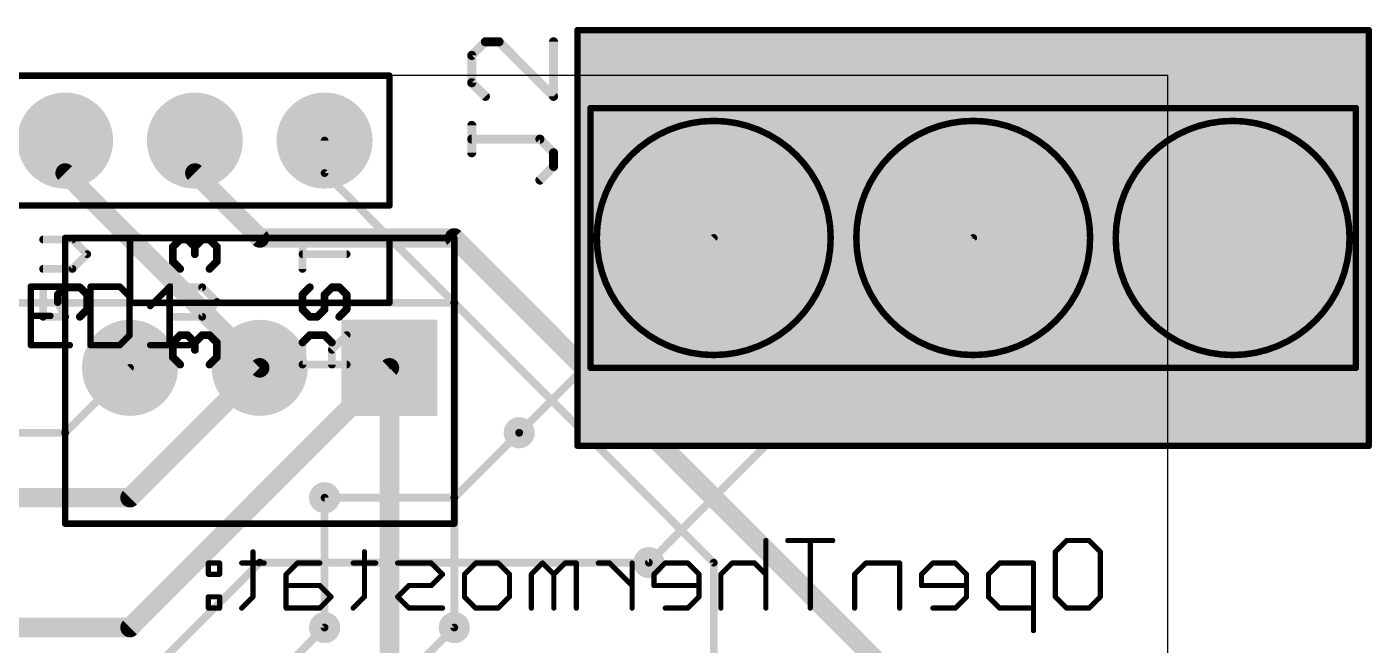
# Model space of a CAD drawing. Extents: x -6 to 117, y 1 to 54.
# Drawn here: x 31 to 57.34, y 41.57 to 53.66 of the extents above; entities that cross this region are included whole.
import ezdxf

# ---------------------------------------------------------------- set-up
doc = ezdxf.new("R2010")
doc.units = 0
for name, color, linetype in [('1', 14, 'CONTINUOUS'), ('16', 174, 'CONTINUOUS'), ('17', 94, 'CONTINUOUS'), ('18', 94, 'CONTINUOUS'), ('20', 178, 'CONTINUOUS'), ('21', 251, 'CONTINUOUS'), ('23', 178, 'CONTINUOUS'), ('25', 251, 'CONTINUOUS'), ('26', 251, 'CONTINUOUS'), ('39', 14, 'CONTINUOUS'), ('51', 251, 'CONTINUOUS')]:
    doc.layers.add(name, color=color, linetype=linetype)

# ---------------------------------------------------------------- blocks, each defined once
blk = doc.blocks.new('RECT')
blk.add_solid([(-0.5, -0.5), (0.5, -0.5), (-0.5, 0.5), (0.5, 0.5)])
blk = doc.blocks.new('SQUAREP')
blk.add_solid([(-0.5, -0.5), (0.5, -0.5), (-0.5, 0.5), (0.5, 0.5)])
blk = doc.blocks.new('ROUNDP')
at = {"const_width": 0.5}
blk.add_lwpolyline([(0, -0.25, 1), (0, 0.25, 1), (0, -0.25)], format="xyb", dxfattribs=at)
blk = doc.blocks.new('ROUNDV')
at = {"const_width": 0.5}
blk.add_lwpolyline([(0, -0.25, 1), (0, 0.25, 1), (0, -0.25)], format="xyb", dxfattribs=at)

msp = doc.modelspace()

# ---------------------------------------------------------------- linework, layer by layer
at = {"layer": '1'}
for points, const_width in [([(31.8453, 51.435, 1), (31.6547, 51.435)], 0.1905), ([(36.8681, 51.435, 1), (36.7919, 51.435)], 0.0762), ([(31.8174, 50.8674, 1), (31.6826, 50.7326)], 0.1905), ([(31.6547, 50.8, 1), (31.8453, 50.8)], 0.1905), ([(36.7919, 50.8, 1), (36.8681, 50.8)], 0.0762), ([(36.8569, 50.8269, 1), (36.8031, 50.7731)], 0.0762), ([(44.4769, 49.5031, 1), (44.4231, 49.5569)], 0.0762), ([(49.5569, 49.5031, 1), (49.5031, 49.5569)], 0.0762), ([(39.4081, 48.26, 1), (39.3319, 48.26)], 0.0762), ([(39.3431, 48.2331, 1), (39.3969, 48.2869)], 0.0762), ([(35.4926, 46.9226, 1), (35.6274, 47.0574)], 0.1905), ([(38.1953, 46.99, 1), (38.0048, 46.99)], 0.1905), ([(40.6131, 45.7469, 1), (40.6669, 45.6931)], 0.0762), ([(36.8681, 44.45, 1), (36.7919, 44.45)], 0.0762), ([(43.1531, 43.2069, 1), (43.2069, 43.1531)], 0.0762), ([(36.7919, 41.91, 1), (36.8681, 41.91)], 0.0762), ([(39.3319, 41.91, 1), (39.4081, 41.91)], 0.0762)]:
    msp.add_lwpolyline(points, format="xyb", dxfattribs=dict(at, const_width=const_width))
for points, const_width in [([(31.75, 50.8), (31.75, 51.435)], 0.381), ([(36.83, 50.8), (36.83, 51.435)], 0.1524), ([(35.56, 46.99), (31.75, 50.8)], 0.381), ([(36.83, 50.8), (39.37, 48.26)], 0.1524), ([(40.64, 45.72), (44.45, 49.53)], 0.1524), ([(43.18, 43.18), (49.53, 49.53)], 0.1524), ([(39.37, 48.26), (39.37, 41.91)], 0.1524), ([(38.1, 46.99), (38.1, 34.29)], 0.381), ([(36.83, 41.91), (36.83, 44.45)], 0.1524)]:
    msp.add_lwpolyline(points, dxfattribs=dict(at, const_width=const_width))
at = {"layer": '16'}
for points, const_width in [([(34.3852, 51.435, 1), (34.1947, 51.435)], 0.1905), ([(34.3574, 50.8674, 1), (34.2226, 50.7326)], 0.1905), ([(34.1947, 50.8, 1), (34.3852, 50.8)], 0.1905), ([(35.56, 49.6253, 1), (35.56, 49.4348)], 0.1905), ([(35.4926, 49.4626, 1), (35.6274, 49.5974)], 0.1905), ([(39.4374, 49.5974, 1), (39.3026, 49.4626)], 0.1905), ([(39.37, 49.4348, 1), (39.37, 49.6253)], 0.1905), ([(39.3969, 48.2869, 1), (39.3431, 48.2331)], 0.0762), ([(39.37, 48.2219, 1), (39.37, 48.2981)], 0.0762), ([(35.6274, 46.9226, 1), (35.4926, 47.0574)], 0.1905), ([(38.1674, 46.9226, 1), (38.0326, 47.0574)], 0.1905), ([(33.0469, 46.9631, 1), (32.9931, 47.0169)], 0.0762), ([(31.7231, 45.7469, 1), (31.7769, 45.6931)], 0.0762), ([(31.75, 45.6819, 1), (31.75, 45.7581)], 0.0762), ([(40.6669, 45.6931, 1), (40.6131, 45.7469)], 0.0762), ([(32.9526, 44.5174, 1), (33.0874, 44.3826)], 0.1905), ([(33.02, 44.3548, 1), (33.02, 44.5453)], 0.1905), ([(36.83, 44.4881, 1), (36.83, 44.4119)], 0.0762), ([(39.3431, 44.4769, 1), (39.3969, 44.4231)], 0.0762), ([(39.37, 44.4119, 1), (39.37, 44.4881)], 0.0762), ([(35.56, 43.2181, 1), (35.56, 43.1419)], 0.0762), ([(35.5869, 43.1531, 1), (35.5331, 43.2069)], 0.0762), ([(43.18, 43.1419, 1), (43.18, 43.2181)], 0.0762), ([(44.4881, 43.18, 1), (44.4119, 43.18)], 0.0762), ([(44.4231, 43.1531, 1), (44.4769, 43.2069)], 0.0762), ([(32.9526, 41.9774, 1), (33.0874, 41.8426)], 0.1905), ([(33.02, 41.8148, 1), (33.02, 42.0053)], 0.1905), ([(36.8569, 41.8831, 1), (36.8031, 41.9369)], 0.0762), ([(39.3969, 41.8831, 1), (39.3431, 41.9369)], 0.0762)]:
    msp.add_lwpolyline(points, format="xyb", dxfattribs=dict(at, const_width=const_width))
for points, const_width in [([(34.29, 50.8), (34.29, 51.435)], 0.381), ([(34.29, 50.8), (35.56, 49.53)], 0.381), ([(35.56, 49.53), (39.37, 49.53)], 0.381), ([(39.37, 49.53), (52.07, 36.83)], 0.381), ([(39.37, 48.26), (30.48, 48.26)], 0.1524), ([(44.45, 43.18), (39.37, 48.26)], 0.1524), ([(33.02, 44.45), (35.56, 46.99)], 0.381), ([(33.02, 41.91), (38.1, 46.99)], 0.381), ([(33.02, 46.99), (31.75, 45.72)], 0.1524), ([(31.75, 45.72), (21.59, 45.72)], 0.1524), ([(39.37, 44.45), (40.64, 45.72)], 0.1524), ([(22.86, 44.45), (33.02, 44.45)], 0.381), ([(36.83, 44.45), (39.37, 44.45)], 0.1524), ([(30.48, 38.1), (35.56, 43.18)], 0.1524), ([(35.56, 43.18), (43.18, 43.18)], 0.1524), ([(44.45, 36.83), (44.45, 43.18)], 0.1524), ([(39.37, 41.91), (26.67, 29.21)], 0.1524), ([(29.21, 41.91), (33.02, 41.91)], 0.381), ([(30.48, 35.56), (36.83, 41.91)], 0.1524)]:
    msp.add_lwpolyline(points, dxfattribs=dict(at, const_width=const_width))
at = {"layer": '20'}
for p, q in [((53.34, 52.705), (3.81, 52.705)), ((53.34, 2.54), (53.34, 52.705))]:
    msp.add_line(p, q, dxfattribs=at)
at = {"layer": '21'}
for points, const_width in [([(41.8148, 53.594, 1), (41.7512, 53.594)], 0.0635), ([(41.783, 53.6258, 1), (41.783, 53.5622)], 0.0635), ([(57.3088, 53.594, 1), (57.2452, 53.594)], 0.0635), ([(57.277, 53.5622, 1), (57.277, 53.6258)], 0.0635), ([(42.0688, 52.07, 1), (42.0052, 52.07)], 0.0635), ([(42.037, 52.1018, 1), (42.037, 52.0382)], 0.0635), ([(57.0548, 52.07, 1), (56.9913, 52.07)], 0.0635), ([(57.023, 52.0382, 1), (57.023, 52.1018)], 0.0635), ([(44.45, 47.2405, 1), (44.45, 51.8195, 1), (44.45, 47.2405)], 0.127), ([(49.53, 47.2405, 1), (49.53, 51.8195, 1), (49.53, 47.2405)], 0.127), ([(54.61, 47.2405, 1), (54.61, 51.8195, 1), (54.61, 47.2405)], 0.127), ([(31.75, 49.5618, 1), (31.75, 49.4982)], 0.0635), ([(31.7817, 49.53, 1), (31.7183, 49.53)], 0.0635), ([(33.02, 49.5618, 1), (33.02, 49.4982)], 0.0635), ([(33.0518, 49.53, 1), (32.9883, 49.53)], 0.0635), ([(33.02, 49.4982, 1), (33.02, 49.5618)], 0.0635), ([(38.1318, 49.53, 1), (38.0682, 49.53)], 0.0635), ([(38.1, 49.5618, 1), (38.1, 49.4982)], 0.0635), ([(38.1, 49.4982, 1), (38.1, 49.5618)], 0.0635), ([(39.4018, 49.53, 1), (39.3383, 49.53)], 0.0635), ([(39.37, 49.4982, 1), (39.37, 49.5618)], 0.0635), ([(33.02, 48.2918, 1), (33.02, 48.2283)], 0.0635), ([(32.9883, 48.26, 1), (33.0518, 48.26)], 0.0635), ([(38.0682, 48.26, 1), (38.1318, 48.26)], 0.0635), ([(38.1, 48.2283, 1), (38.1, 48.2918)], 0.0635), ([(42.037, 47.0218, 1), (42.037, 46.9582)], 0.0635), ([(42.0052, 46.99, 1), (42.0688, 46.99)], 0.0635), ([(56.9913, 46.99, 1), (57.0548, 46.99)], 0.0635), ([(57.023, 46.9582, 1), (57.023, 47.0218)], 0.0635), ([(41.783, 45.4978, 1), (41.783, 45.4342)], 0.0635), ([(41.7512, 45.466, 1), (41.8148, 45.466)], 0.0635), ([(57.2452, 45.466, 1), (57.3088, 45.466)], 0.0635), ([(57.277, 45.4342, 1), (57.277, 45.4978)], 0.0635), ([(31.75, 43.9738, 1), (31.75, 43.9102)], 0.0635), ([(39.37, 43.9102, 1), (39.37, 43.9738)], 0.0635), ([(31.7183, 43.942, 1), (31.7817, 43.942)], 0.0635), ([(39.3383, 43.942, 1), (39.4018, 43.942)], 0.0635)]:
    msp.add_lwpolyline(points, format="xyb", dxfattribs=dict(at, const_width=const_width))
at = {"layer": '21', "const_width": 0.127}
for points in [[(41.783, 45.466), (41.783, 53.594)], [(41.783, 53.594), (57.277, 53.594)], [(57.277, 53.594), (57.277, 45.466)], [(42.037, 46.99), (42.037, 52.07)], [(42.037, 52.07), (57.023, 52.07)], [(57.023, 52.07), (57.023, 46.99)], [(31.75, 43.942), (31.75, 49.53)], [(31.75, 49.53), (33.02, 49.53)], [(33.02, 49.53), (38.1, 49.53)], [(33.02, 48.26), (33.02, 49.53)], [(38.1, 49.53), (39.37, 49.53)], [(38.1, 49.53), (38.1, 48.26)], [(39.37, 43.942), (39.37, 49.53)], [(38.1, 48.26), (33.02, 48.26)], [(57.023, 46.99), (42.037, 46.99)], [(57.277, 45.466), (41.783, 45.466)], [(31.75, 43.942), (39.37, 43.942)]]:
    msp.add_lwpolyline(points, dxfattribs=at)
at = {"layer": '23'}
for p in [(49.53, 49.53), (38.1, 46.99)]:
    msp.add_point(p, dxfattribs=at)
at = {"layer": '25'}
for points, const_width in [([(39.9785, 53.3675), (39.7115, 53.1005)], 0.1778), ([(40.2454, 53.3675), (39.9785, 53.3675)], 0.1778), ([(41.3131, 52.2997), (40.2454, 53.3675)], 0.1778), ([(41.3131, 53.3675), (41.3131, 52.2997)], 0.1778), ([(39.7115, 53.1005), (39.7115, 52.5667)], 0.1778), ([(39.7115, 52.5667), (39.9785, 52.2997)], 0.1778), ([(39.7115, 51.1964), (39.7115, 51.7303)], 0.1778), ([(41.0462, 51.4634), (39.7115, 51.4634)], 0.1778), ([(41.3131, 51.1964), (41.0462, 51.4634)], 0.1778), ([(41.3131, 50.9295), (41.3131, 51.1964)], 0.1778), ([(41.0462, 50.6626), (41.3131, 50.9295)], 0.1778), ([(31.8405, 48.5785), (31.0779, 48.5785)], 0.127), ([(31.0779, 48.5785), (31.0779, 47.4345)], 0.127), ([(32.2473, 48.5785), (32.2473, 47.4345)], 0.127), ([(32.8193, 48.5785), (32.2473, 48.5785)], 0.127), ([(33.0099, 48.3878), (32.8193, 48.5785)], 0.127), ([(33.4167, 48.1972), (33.798, 48.5785)], 0.127), ([(33.798, 48.5785), (33.798, 47.4345)], 0.127), ([(33.0099, 47.6252), (33.0099, 48.3878)], 0.127), ([(31.0779, 48.0065), (31.4592, 48.0065)], 0.127), ([(32.8193, 47.4345), (33.0099, 47.6252)], 0.127), ([(31.0779, 47.4345), (31.8405, 47.4345)], 0.127), ([(32.2473, 47.4345), (32.8193, 47.4345)], 0.127), ([(33.4167, 47.4345), (34.1793, 47.4345)], 0.127)]:
    msp.add_lwpolyline(points, dxfattribs=dict(at, const_width=const_width))
for points, const_width in [([(39.9785, 53.4119, 1), (39.9785, 53.323)], 0.0889), ([(40.0099, 53.336, 1), (39.947, 53.3989)], 0.0889), ([(40.2768, 53.3989, 1), (40.214, 53.336)], 0.0889), ([(40.2454, 53.323, 1), (40.2454, 53.4119)], 0.0889), ([(41.3575, 53.3675, 1), (41.2687, 53.3675)], 0.0889), ([(39.6801, 53.132, 1), (39.743, 53.0691)], 0.0889), ([(39.756, 53.1005, 1), (39.6671, 53.1005)], 0.0889), ([(39.743, 52.5981, 1), (39.6801, 52.5352)], 0.0889), ([(39.6671, 52.5667, 1), (39.756, 52.5667)], 0.0889), ([(39.947, 52.2683, 1), (40.0099, 52.3312)], 0.0889), ([(41.2687, 52.2997, 1), (41.3575, 52.2997)], 0.0889), ([(41.2817, 52.2683, 1), (41.3445, 52.3312)], 0.0889), ([(39.756, 51.7303, 1), (39.6671, 51.7303)], 0.0889), ([(39.7115, 51.5078, 1), (39.7115, 51.4189)], 0.0889), ([(41.0776, 51.4948, 1), (41.0147, 51.4319)], 0.0889), ([(41.0462, 51.4189, 1), (41.0462, 51.5078)], 0.0889), ([(39.6671, 51.1964, 1), (39.756, 51.1964)], 0.0889), ([(41.3575, 51.1964, 1), (41.2687, 51.1964)], 0.0889), ([(41.2817, 51.165, 1), (41.3445, 51.2279)], 0.0889), ([(41.2687, 50.9295, 1), (41.3575, 50.9295)], 0.0889), ([(41.3445, 50.8981, 1), (41.2817, 50.9609)], 0.0889), ([(41.0147, 50.694, 1), (41.0776, 50.6312)], 0.0889), ([(31.1096, 48.5785, 1), (31.0461, 48.5785)], 0.0635), ([(31.0779, 48.6102, 1), (31.0779, 48.5467)], 0.0635), ([(31.8405, 48.5467, 1), (31.8405, 48.6102)], 0.0635), ([(32.279, 48.5785, 1), (32.2155, 48.5785)], 0.0635), ([(32.2473, 48.6102, 1), (32.2473, 48.5467)], 0.0635), ([(32.8417, 48.6009, 1), (32.7968, 48.556)], 0.0635), ([(32.8193, 48.5467, 1), (32.8193, 48.6102)], 0.0635), ([(33.8298, 48.5785, 1), (33.7663, 48.5785)], 0.0635), ([(33.8205, 48.556, 1), (33.7756, 48.6009)], 0.0635), ([(33.0417, 48.3878, 1), (32.9782, 48.3878)], 0.0635), ([(32.9875, 48.3654, 1), (33.0324, 48.4103)], 0.0635), ([(33.3942, 48.2196, 1), (33.4391, 48.1747)], 0.0635), ([(31.0779, 48.0382, 1), (31.0779, 47.9747)], 0.0635), ([(31.4592, 47.9747, 1), (31.4592, 48.0382)], 0.0635), ([(33.0324, 47.6027, 1), (32.9875, 47.6476)], 0.0635), ([(31.0461, 47.4345, 1), (31.1096, 47.4345)], 0.0635), ([(31.0779, 47.4663, 1), (31.0779, 47.4027)], 0.0635), ([(31.8405, 47.4027, 1), (31.8405, 47.4663)], 0.0635), ([(32.2155, 47.4345, 1), (32.279, 47.4345)], 0.0635), ([(32.2473, 47.4663, 1), (32.2473, 47.4027)], 0.0635), ([(32.7968, 47.457, 1), (32.8417, 47.412)], 0.0635), ([(32.8193, 47.4027, 1), (32.8193, 47.4663)], 0.0635), ([(32.9782, 47.6252, 1), (33.0417, 47.6252)], 0.0635), ([(33.4167, 47.4663, 1), (33.4167, 47.4027)], 0.0635), ([(33.7663, 47.4345, 1), (33.8298, 47.4345)], 0.0635), ([(34.1793, 47.4027, 1), (34.1793, 47.4663)], 0.0635)]:
    msp.add_lwpolyline(points, format="xyb", dxfattribs=dict(at, const_width=const_width))
at = {"layer": '26', "const_width": 0.1016}
for points in [[(45.4706, 43.6129), (45.4706, 42.291)], [(46.7803, 43.6129), (45.899, 43.6129)], [(46.3397, 42.291), (46.3397, 43.6129)], [(51.1379, 43.3926), (51.3582, 43.6129)], [(51.3582, 43.6129), (51.7989, 43.6129)], [(51.7989, 43.6129), (52.0192, 43.3926)], [(34.7745, 43.1723), (34.5542, 43.1723)], [(34.5542, 43.1723), (34.5542, 42.952)], [(34.7745, 42.952), (34.7745, 43.1723)], [(35.6476, 43.1723), (35.207, 43.1723)], [(35.4273, 43.3926), (35.4273, 42.5113)], [(36.2964, 43.1723), (36.0761, 42.952)], [(36.737, 43.1723), (36.2964, 43.1723)], [(37.8305, 43.1723), (37.3899, 43.1723)], [(37.6102, 43.3926), (37.6102, 42.5113)], [(38.9199, 43.1723), (38.259, 43.1723)], [(39.1402, 42.952), (38.9199, 43.1723)], [(39.5687, 42.952), (39.789, 43.1723)], [(39.789, 43.1723), (40.2296, 43.1723)], [(40.2296, 43.1723), (40.45, 42.952)], [(41.0987, 43.1723), (40.8784, 42.952)], [(41.319, 42.952), (41.0987, 43.1723)], [(41.5394, 43.1723), (41.319, 42.952)], [(41.7597, 43.1723), (41.5394, 43.1723)], [(41.7597, 42.291), (41.7597, 43.1723)], [(42.4105, 43.1723), (42.1902, 43.1723)], [(42.8511, 42.7316), (42.4105, 43.1723)], [(42.8511, 42.291), (42.8511, 43.1723)], [(43.4999, 43.1723), (43.2796, 42.952)], [(43.9405, 43.1723), (43.4999, 43.1723)], [(44.1609, 42.952), (43.9405, 43.1723)], [(44.8096, 43.1723), (44.5893, 42.952)], [(45.2503, 43.1723), (44.8096, 43.1723)], [(45.4706, 42.952), (45.2503, 43.1723)], [(47.4291, 43.1723), (47.2087, 42.952)], [(48.09, 43.1723), (47.4291, 43.1723)], [(48.09, 42.291), (48.09, 43.1723)], [(48.7388, 43.1723), (48.5185, 42.952)], [(49.1794, 43.1723), (48.7388, 43.1723)], [(49.3998, 42.952), (49.1794, 43.1723)], [(50.0485, 43.1723), (49.8282, 42.952)], [(50.7095, 43.1723), (50.0485, 43.1723)], [(50.7095, 41.8504), (50.7095, 43.1723)], [(51.1379, 42.5113), (51.1379, 43.3926)], [(52.0192, 43.3926), (52.0192, 42.5113)], [(34.5542, 42.952), (34.7745, 42.952)], [(36.0761, 42.952), (36.0761, 42.291)], [(38.9199, 42.7316), (39.1402, 42.952)], [(39.5687, 42.5113), (39.5687, 42.952)], [(40.45, 42.952), (40.45, 42.5113)], [(40.8784, 42.952), (40.8784, 42.291)], [(41.319, 42.952), (41.319, 42.291)], [(43.2796, 42.952), (43.2796, 42.7316)], [(44.1609, 42.5113), (44.1609, 42.952)], [(44.5893, 42.952), (44.5893, 42.291)], [(47.2087, 42.952), (47.2087, 42.291)], [(48.5185, 42.952), (48.5185, 42.7316)], [(49.3998, 42.5113), (49.3998, 42.952)], [(49.8282, 42.952), (49.8282, 42.5113)], [(36.737, 42.7316), (36.0761, 42.7316)], [(36.9574, 42.5113), (36.737, 42.7316)], [(38.259, 42.5113), (38.4793, 42.7316)], [(38.4793, 42.7316), (38.9199, 42.7316)], [(43.2796, 42.7316), (44.1609, 42.7316)], [(48.5185, 42.7316), (49.3998, 42.7316)], [(34.7745, 42.5113), (34.5542, 42.5113)], [(34.5542, 42.5113), (34.5542, 42.291)], [(34.7745, 42.291), (34.7745, 42.5113)], [(35.4273, 42.5113), (35.207, 42.291)], [(36.737, 42.291), (36.9574, 42.5113)], [(37.6102, 42.5113), (37.3899, 42.291)], [(38.4793, 42.291), (38.259, 42.5113)], [(39.789, 42.291), (39.5687, 42.5113)], [(40.45, 42.5113), (40.2296, 42.291)], [(43.9405, 42.291), (44.1609, 42.5113)], [(49.1794, 42.291), (49.3998, 42.5113)], [(49.8282, 42.5113), (50.0485, 42.291)], [(51.3582, 42.291), (51.1379, 42.5113)], [(52.0192, 42.5113), (51.7989, 42.291)], [(34.5542, 42.291), (34.7745, 42.291)], [(36.0761, 42.291), (36.737, 42.291)], [(39.1402, 42.291), (38.4793, 42.291)], [(40.2296, 42.291), (39.789, 42.291)], [(43.4999, 42.291), (43.9405, 42.291)], [(48.7388, 42.291), (49.1794, 42.291)], [(50.0485, 42.291), (50.7095, 42.291)], [(51.7989, 42.291), (51.3582, 42.291)]]:
    msp.add_lwpolyline(points, dxfattribs=at)
at = {"layer": '26', "const_width": 0.0508}
for points in [[(45.496, 43.6129, 1), (45.4452, 43.6129)], [(45.899, 43.6383, 1), (45.899, 43.5875)], [(46.3651, 43.6129, 1), (46.3143, 43.6129)], [(46.7803, 43.5875, 1), (46.7803, 43.6383)], [(51.3582, 43.6383, 1), (51.3582, 43.5875)], [(51.3762, 43.595, 1), (51.3403, 43.6309)], [(51.8168, 43.6309, 1), (51.7809, 43.595)], [(51.7989, 43.5875, 1), (51.7989, 43.6383)], [(34.5542, 43.1977, 1), (34.5542, 43.1469)], [(34.5796, 43.1723, 1), (34.5288, 43.1723)], [(34.7999, 43.1723, 1), (34.7491, 43.1723)], [(34.7745, 43.1469, 1), (34.7745, 43.1977)], [(35.207, 43.1977, 1), (35.207, 43.1469)], [(35.4527, 43.3926, 1), (35.4019, 43.3926)], [(35.6476, 43.1469, 1), (35.6476, 43.1977)], [(36.2964, 43.1977, 1), (36.2964, 43.1469)], [(36.3144, 43.1543, 1), (36.2784, 43.1902)], [(36.737, 43.1469, 1), (36.737, 43.1977)], [(37.3899, 43.1977, 1), (37.3899, 43.1469)], [(37.6356, 43.3926, 1), (37.5848, 43.3926)], [(37.8305, 43.1469, 1), (37.8305, 43.1977)], [(38.259, 43.1977, 1), (38.259, 43.1469)], [(38.9379, 43.1902, 1), (38.902, 43.1543)], [(38.9199, 43.1469, 1), (38.9199, 43.1977)], [(39.789, 43.1977, 1), (39.789, 43.1469)], [(39.807, 43.1543, 1), (39.771, 43.1902)], [(40.2476, 43.1902, 1), (40.2117, 43.1543)], [(40.2296, 43.1469, 1), (40.2296, 43.1977)], [(41.1167, 43.1902, 1), (41.0808, 43.1543)], [(41.1167, 43.1543, 1), (41.0808, 43.1902)], [(41.5394, 43.1977, 1), (41.5394, 43.1469)], [(41.5573, 43.1543, 1), (41.5214, 43.1902)], [(41.7851, 43.1723, 1), (41.7343, 43.1723)], [(41.7597, 43.1469, 1), (41.7597, 43.1977)], [(42.1902, 43.1977, 1), (42.1902, 43.1469)], [(42.4284, 43.1902, 1), (42.3925, 43.1543)], [(42.4105, 43.1469, 1), (42.4105, 43.1977)], [(42.8765, 43.1723, 1), (42.8257, 43.1723)], [(43.4999, 43.1977, 1), (43.4999, 43.1469)], [(43.5178, 43.1543, 1), (43.4819, 43.1902)], [(43.9585, 43.1902, 1), (43.9226, 43.1543)], [(43.9405, 43.1469, 1), (43.9405, 43.1977)], [(44.8096, 43.1977, 1), (44.8096, 43.1469)], [(44.8276, 43.1543, 1), (44.7917, 43.1902)], [(45.2682, 43.1902, 1), (45.2323, 43.1543)], [(45.2503, 43.1469, 1), (45.2503, 43.1977)], [(47.4291, 43.1977, 1), (47.4291, 43.1469)], [(47.447, 43.1543, 1), (47.4111, 43.1902)], [(48.1154, 43.1723, 1), (48.0646, 43.1723)], [(48.09, 43.1469, 1), (48.09, 43.1977)], [(48.7388, 43.1977, 1), (48.7388, 43.1469)], [(48.7567, 43.1543, 1), (48.7208, 43.1902)], [(49.1974, 43.1902, 1), (49.1615, 43.1543)], [(49.1794, 43.1469, 1), (49.1794, 43.1977)], [(50.0485, 43.1977, 1), (50.0485, 43.1469)], [(50.0665, 43.1543, 1), (50.0306, 43.1902)], [(50.7349, 43.1723, 1), (50.6841, 43.1723)], [(50.7095, 43.1469, 1), (50.7095, 43.1977)], [(51.1633, 43.3926, 1), (51.1125, 43.3926)], [(51.12, 43.4106, 1), (51.1559, 43.3746)], [(52.0446, 43.3926, 1), (51.9938, 43.3926)], [(52.0012, 43.3746, 1), (52.0372, 43.4106)], [(34.5542, 42.9774, 1), (34.5542, 42.9266)], [(34.5288, 42.952, 1), (34.5796, 42.952)], [(34.7491, 42.952, 1), (34.7999, 42.952)], [(34.7745, 42.9266, 1), (34.7745, 42.9774)], [(36.1015, 42.952, 1), (36.0507, 42.952)], [(36.0581, 42.9699, 1), (36.094, 42.934)], [(39.1582, 42.934, 1), (39.1223, 42.9699)], [(39.1223, 42.934, 1), (39.1582, 42.9699)], [(39.5941, 42.952, 1), (39.5433, 42.952)], [(39.5507, 42.9699, 1), (39.5866, 42.934)], [(40.4754, 42.952, 1), (40.4246, 42.952)], [(40.432, 42.934, 1), (40.4679, 42.9699)], [(40.9038, 42.952, 1), (40.853, 42.952)], [(40.8604, 42.9699, 1), (40.8964, 42.934)], [(41.3444, 42.952, 1), (41.2936, 42.952)], [(41.3011, 42.9699, 1), (41.337, 42.934)], [(41.3011, 42.934, 1), (41.337, 42.9699)], [(43.305, 42.952, 1), (43.2542, 42.952)], [(43.2616, 42.9699, 1), (43.2975, 42.934)], [(44.1863, 42.952, 1), (44.1355, 42.952)], [(44.1429, 42.934, 1), (44.1788, 42.9699)], [(44.6147, 42.952, 1), (44.5639, 42.952)], [(44.5713, 42.9699, 1), (44.6073, 42.934)], [(45.4526, 42.934, 1), (45.4885, 42.9699)], [(47.2341, 42.952, 1), (47.1833, 42.952)], [(47.1908, 42.9699, 1), (47.2267, 42.934)], [(48.5439, 42.952, 1), (48.4931, 42.952)], [(48.5005, 42.9699, 1), (48.5364, 42.934)], [(49.4252, 42.952, 1), (49.3744, 42.952)], [(49.3818, 42.934, 1), (49.4177, 42.9699)], [(49.8536, 42.952, 1), (49.8028, 42.952)], [(49.8102, 42.9699, 1), (49.8462, 42.934)], [(36.0761, 42.757, 1), (36.0761, 42.7062)], [(36.755, 42.7496, 1), (36.7191, 42.7137)], [(36.737, 42.7062, 1), (36.737, 42.757)], [(38.4793, 42.757, 1), (38.4793, 42.7062)], [(38.4972, 42.7137, 1), (38.4613, 42.7496)], [(38.902, 42.7496, 1), (38.9379, 42.7137)], [(38.9199, 42.7062, 1), (38.9199, 42.757)], [(42.8332, 42.7137, 1), (42.8691, 42.7496)], [(43.2796, 42.757, 1), (43.2796, 42.7062)], [(43.2542, 42.7316, 1), (43.305, 42.7316)], [(44.1609, 42.7062, 1), (44.1609, 42.757)], [(48.5185, 42.757, 1), (48.5185, 42.7062)], [(48.4931, 42.7316, 1), (48.5439, 42.7316)], [(49.3998, 42.7062, 1), (49.3998, 42.757)], [(34.5542, 42.5367, 1), (34.5542, 42.4859)], [(34.5796, 42.5113, 1), (34.5288, 42.5113)], [(34.7999, 42.5113, 1), (34.7491, 42.5113)], [(34.7745, 42.4859, 1), (34.7745, 42.5367)], [(35.4019, 42.5113, 1), (35.4527, 42.5113)], [(35.4453, 42.4934, 1), (35.4094, 42.5293)], [(36.9753, 42.4934, 1), (36.9394, 42.5293)], [(36.9394, 42.4934, 1), (36.9753, 42.5293)], [(37.5848, 42.5113, 1), (37.6356, 42.5113)], [(37.6282, 42.4934, 1), (37.5922, 42.5293)], [(38.2769, 42.5293, 1), (38.241, 42.4934)], [(38.241, 42.5293, 1), (38.2769, 42.4934)], [(39.5866, 42.5293, 1), (39.5507, 42.4934)], [(39.5433, 42.5113, 1), (39.5941, 42.5113)], [(40.4246, 42.5113, 1), (40.4754, 42.5113)], [(40.4679, 42.4934, 1), (40.432, 42.5293)], [(44.1355, 42.5113, 1), (44.1863, 42.5113)], [(44.1788, 42.4934, 1), (44.1429, 42.5293)], [(49.3744, 42.5113, 1), (49.4252, 42.5113)], [(49.4177, 42.4934, 1), (49.3818, 42.5293)], [(49.8462, 42.5293, 1), (49.8102, 42.4934)], [(49.8028, 42.5113, 1), (49.8536, 42.5113)], [(51.1125, 42.5113, 1), (51.1633, 42.5113)], [(51.1559, 42.5293, 1), (51.12, 42.4934)], [(51.9938, 42.5113, 1), (52.0446, 42.5113)], [(52.0372, 42.4934, 1), (52.0012, 42.5293)], [(34.5542, 42.3164, 1), (34.5542, 42.2656)], [(34.5288, 42.291, 1), (34.5796, 42.291)], [(34.7491, 42.291, 1), (34.7999, 42.291)], [(34.7745, 42.2656, 1), (34.7745, 42.3164)], [(35.189, 42.309, 1), (35.225, 42.273)], [(36.0761, 42.3164, 1), (36.0761, 42.2656)], [(36.0507, 42.291, 1), (36.1015, 42.291)], [(36.7191, 42.309, 1), (36.755, 42.273)], [(36.737, 42.2656, 1), (36.737, 42.3164)], [(37.3719, 42.309, 1), (37.4078, 42.273)], [(38.4793, 42.3164, 1), (38.4793, 42.2656)], [(38.4613, 42.273, 1), (38.4972, 42.309)], [(39.1402, 42.2656, 1), (39.1402, 42.3164)], [(39.789, 42.3164, 1), (39.789, 42.2656)], [(39.771, 42.273, 1), (39.807, 42.309)], [(40.2117, 42.309, 1), (40.2476, 42.273)], [(40.2296, 42.2656, 1), (40.2296, 42.3164)], [(40.853, 42.291, 1), (40.9038, 42.291)], [(41.2936, 42.291, 1), (41.3444, 42.291)], [(41.7343, 42.291, 1), (41.7851, 42.291)], [(42.8257, 42.291, 1), (42.8765, 42.291)], [(43.4999, 42.3164, 1), (43.4999, 42.2656)], [(43.9226, 42.309, 1), (43.9585, 42.273)], [(43.9405, 42.2656, 1), (43.9405, 42.3164)], [(44.5639, 42.291, 1), (44.6147, 42.291)], [(45.4452, 42.291, 1), (45.496, 42.291)], [(46.3143, 42.291, 1), (46.3651, 42.291)], [(47.1833, 42.291, 1), (47.2341, 42.291)], [(48.0646, 42.291, 1), (48.1154, 42.291)], [(48.7388, 42.3164, 1), (48.7388, 42.2656)], [(49.1615, 42.309, 1), (49.1974, 42.273)], [(49.1794, 42.2656, 1), (49.1794, 42.3164)], [(50.0485, 42.3164, 1), (50.0485, 42.2656)], [(50.0306, 42.273, 1), (50.0665, 42.309)], [(50.7095, 42.2656, 1), (50.7095, 42.3164)], [(51.3582, 42.3164, 1), (51.3582, 42.2656)], [(51.3403, 42.273, 1), (51.3762, 42.309)], [(51.7809, 42.309, 1), (51.8168, 42.273)], [(51.7989, 42.2656, 1), (51.7989, 42.3164)], [(50.6841, 41.8504, 1), (50.7349, 41.8504)]]:
    msp.add_lwpolyline(points, format="xyb", dxfattribs=at)
at = {"layer": '51'}
for points, const_width in [([(22.86, 52.705), (38.1, 52.705)], 0.127), ([(38.1, 52.705), (38.1, 50.165)], 0.127), ([(38.1, 50.165), (22.86, 50.165)], 0.127), ([(31.8937, 49.5009), (31.3175, 49.5009)], 0.1524), ([(32.1818, 49.2128), (31.8937, 49.5009)], 0.1524), ([(33.8575, 49.3569), (34.0015, 49.5009)], 0.1524), ([(34.0015, 49.5009), (34.1456, 49.5009)], 0.1524), ([(34.1456, 49.5009), (34.2896, 49.3569)], 0.1524), ([(34.2896, 49.3569), (34.4337, 49.5009)], 0.1524), ([(34.4337, 49.5009), (34.5777, 49.5009)], 0.1524), ([(34.5777, 49.5009), (34.7218, 49.3569)], 0.1524), ([(36.3975, 48.9247), (36.3975, 49.5009)], 0.1524), ([(31.8937, 48.9247), (32.1818, 49.2128)], 0.1524), ([(33.8575, 49.0687), (33.8575, 49.3569)], 0.1524), ([(34.2896, 49.3569), (34.2896, 49.2128)], 0.1524), ([(34.7218, 49.3569), (34.7218, 49.0687)], 0.1524), ([(37.2618, 49.2128), (36.3975, 49.2128)], 0.1524), ([(31.3175, 48.9247), (31.8937, 48.9247)], 0.1524), ([(34.0015, 48.9247), (33.8575, 49.0687)], 0.1524), ([(34.7218, 49.0687), (34.5777, 48.9247)], 0.1524), ([(31.3175, 48.5654), (31.3175, 47.9892)], 0.1524), ([(31.6056, 48.4213), (31.7496, 48.5654)], 0.1524), ([(31.6056, 48.2773), (31.6056, 48.4213)], 0.1524), ([(31.7496, 48.5654), (32.0377, 48.5654)], 0.1524), ([(32.0377, 48.5654), (32.1818, 48.4213)], 0.1524), ([(32.1818, 48.4213), (32.1818, 48.1332)], 0.1524), ([(34.4337, 48.5654), (33.8575, 48.5654)], 0.1524), ([(34.7218, 48.2773), (34.4337, 48.5654)], 0.1524), ([(36.5415, 48.5654), (36.3975, 48.4213)], 0.1524), ([(36.3975, 48.4213), (36.3975, 48.1332)], 0.1524), ([(36.8296, 48.4213), (36.9737, 48.5654)], 0.1524), ([(36.8296, 48.1332), (36.8296, 48.4213)], 0.1524), ([(36.9737, 48.5654), (37.1177, 48.5654)], 0.1524), ([(37.1177, 48.5654), (37.2618, 48.4213)], 0.1524), ([(37.2618, 48.4213), (37.2618, 48.1332)], 0.1524), ([(31.7496, 47.9892), (31.6056, 48.2773)], 0.1524), ([(32.1818, 48.1332), (32.0377, 47.9892)], 0.1524), ([(34.4337, 47.9892), (34.7218, 48.2773)], 0.1524), ([(36.3975, 48.1332), (36.5415, 47.9892)], 0.1524), ([(36.6856, 47.9892), (36.8296, 48.1332)], 0.1524), ([(37.2618, 48.1332), (37.1177, 47.9892)], 0.1524), ([(31.3175, 47.9892), (31.7496, 47.9892)], 0.1524), ([(33.8575, 47.9892), (34.4337, 47.9892)], 0.1524), ([(36.5415, 47.9892), (36.6856, 47.9892)], 0.1524), ([(33.8575, 47.4858), (34.0015, 47.6299)], 0.1524), ([(34.0015, 47.6299), (34.1456, 47.6299)], 0.1524), ([(34.1456, 47.6299), (34.2896, 47.4858)], 0.1524), ([(34.2896, 47.4858), (34.4337, 47.6299)], 0.1524), ([(34.4337, 47.6299), (34.5777, 47.6299)], 0.1524), ([(34.5777, 47.6299), (34.7218, 47.4858)], 0.1524), ([(36.3975, 47.4858), (36.5415, 47.6299)], 0.1524), ([(36.5415, 47.6299), (36.8296, 47.6299)], 0.1524), ([(36.8296, 47.6299), (36.9737, 47.4858)], 0.1524), ([(36.9737, 47.3418), (37.2618, 47.6299)], 0.1524), ([(33.8575, 47.1977), (33.8575, 47.4858)], 0.1524), ([(34.2896, 47.4858), (34.2896, 47.3418)], 0.1524), ([(34.7218, 47.4858), (34.7218, 47.1977)], 0.1524), ([(36.3975, 47.0536), (36.3975, 47.4858)], 0.1524), ([(36.9737, 47.4858), (36.9737, 47.0536)], 0.1524), ([(34.0015, 47.0536), (33.8575, 47.1977)], 0.1524), ([(34.7218, 47.1977), (34.5777, 47.0536)], 0.1524), ([(37.2618, 47.0536), (36.3975, 47.0536)], 0.1524)]:
    msp.add_lwpolyline(points, dxfattribs=dict(at, const_width=const_width))
for points, const_width in [([(38.1318, 52.705, 1), (38.0682, 52.705)], 0.0635), ([(38.1, 52.6733, 1), (38.1, 52.7368)], 0.0635), ([(38.0682, 50.165, 1), (38.1318, 50.165)], 0.0635), ([(38.1, 50.1332, 1), (38.1, 50.1968)], 0.0635), ([(31.3175, 49.539, 1), (31.3175, 49.4628)], 0.0762), ([(31.9206, 49.5278, 1), (31.8667, 49.474)], 0.0762), ([(31.8937, 49.4628, 1), (31.8937, 49.539)], 0.0762), ([(34.0015, 49.539, 1), (34.0015, 49.4628)], 0.0762), ([(34.0285, 49.474, 1), (33.9746, 49.5278)], 0.0762), ([(34.1725, 49.5278, 1), (34.1186, 49.474)], 0.0762), ([(34.1456, 49.4628, 1), (34.1456, 49.539)], 0.0762), ([(34.4337, 49.539, 1), (34.4337, 49.4628)], 0.0762), ([(34.4606, 49.474, 1), (34.4067, 49.5278)], 0.0762), ([(34.6047, 49.5278, 1), (34.5508, 49.474)], 0.0762), ([(34.5777, 49.4628, 1), (34.5777, 49.539)], 0.0762), ([(36.4356, 49.5009, 1), (36.3594, 49.5009)], 0.0762), ([(32.2087, 49.1859, 1), (32.1549, 49.2397)], 0.0762), ([(32.1549, 49.1859, 1), (32.2087, 49.2397)], 0.0762), ([(33.8305, 49.3838, 1), (33.8844, 49.3299)], 0.0762), ([(33.8956, 49.3569, 1), (33.8194, 49.3569)], 0.0762), ([(34.3277, 49.3569, 1), (34.2515, 49.3569)], 0.0762), ([(34.2627, 49.3838, 1), (34.3166, 49.3299)], 0.0762), ([(34.2627, 49.3299, 1), (34.3166, 49.3838)], 0.0762), ([(34.7599, 49.3569, 1), (34.6837, 49.3569)], 0.0762), ([(34.6949, 49.3299, 1), (34.7487, 49.3838)], 0.0762), ([(36.3975, 49.2509, 1), (36.3975, 49.1747)], 0.0762), ([(37.2618, 49.1747, 1), (37.2618, 49.2509)], 0.0762), ([(31.3175, 48.9628, 1), (31.3175, 48.8866)], 0.0762), ([(31.8937, 48.8866, 1), (31.8937, 48.9628)], 0.0762), ([(33.8844, 49.0957, 1), (33.8305, 49.0418)], 0.0762), ([(33.8194, 49.0687, 1), (33.8956, 49.0687)], 0.0762), ([(34.2515, 49.2128, 1), (34.3277, 49.2128)], 0.0762), ([(34.6837, 49.0687, 1), (34.7599, 49.0687)], 0.0762), ([(34.7487, 49.0418, 1), (34.6949, 49.0957)], 0.0762), ([(31.8667, 48.9516, 1), (31.9206, 48.8977)], 0.0762), ([(33.9746, 48.8977, 1), (34.0285, 48.9516)], 0.0762), ([(34.5508, 48.9516, 1), (34.6047, 48.8977)], 0.0762), ([(36.3594, 48.9247, 1), (36.4356, 48.9247)], 0.0762), ([(31.3556, 48.5654, 1), (31.2794, 48.5654)], 0.0762), ([(31.5786, 48.4483, 1), (31.6325, 48.3944)], 0.0762), ([(31.6437, 48.4213, 1), (31.5675, 48.4213)], 0.0762), ([(31.7496, 48.6035, 1), (31.7496, 48.5273)], 0.0762), ([(31.7766, 48.5384, 1), (31.7227, 48.5923)], 0.0762), ([(32.0647, 48.5923, 1), (32.0108, 48.5384)], 0.0762), ([(32.0377, 48.5273, 1), (32.0377, 48.6035)], 0.0762), ([(32.2199, 48.4213, 1), (32.1437, 48.4213)], 0.0762), ([(32.1549, 48.3944, 1), (32.2087, 48.4483)], 0.0762), ([(33.8575, 48.6035, 1), (33.8575, 48.5273)], 0.0762), ([(34.4606, 48.5923, 1), (34.4067, 48.5384)], 0.0762), ([(34.4337, 48.5273, 1), (34.4337, 48.6035)], 0.0762), ([(36.3705, 48.4483, 1), (36.4244, 48.3944)], 0.0762), ([(36.4356, 48.4213, 1), (36.3594, 48.4213)], 0.0762), ([(36.5685, 48.5384, 1), (36.5146, 48.5923)], 0.0762), ([(36.8677, 48.4213, 1), (36.7915, 48.4213)], 0.0762), ([(36.8027, 48.4483, 1), (36.8566, 48.3944)], 0.0762), ([(36.9737, 48.6035, 1), (36.9737, 48.5273)], 0.0762), ([(37.0006, 48.5384, 1), (36.9467, 48.5923)], 0.0762), ([(37.1447, 48.5923, 1), (37.0908, 48.5384)], 0.0762), ([(37.1177, 48.5273, 1), (37.1177, 48.6035)], 0.0762), ([(37.2999, 48.4213, 1), (37.2237, 48.4213)], 0.0762), ([(37.2349, 48.3944, 1), (37.2887, 48.4483)], 0.0762), ([(31.6397, 48.2943, 1), (31.5715, 48.2602)], 0.0762), ([(31.5675, 48.2773, 1), (31.6437, 48.2773)], 0.0762), ([(32.2087, 48.1063, 1), (32.1549, 48.1602)], 0.0762), ([(34.7487, 48.2503, 1), (34.6949, 48.3042)], 0.0762), ([(34.6949, 48.2503, 1), (34.7487, 48.3042)], 0.0762), ([(36.4244, 48.1602, 1), (36.3705, 48.1063)], 0.0762), ([(36.8566, 48.1063, 1), (36.8027, 48.1602)], 0.0762), ([(37.2887, 48.1063, 1), (37.2349, 48.1602)], 0.0762), ([(31.3175, 48.0273, 1), (31.3175, 47.9511)], 0.0762), ([(31.2794, 47.9892, 1), (31.3556, 47.9892)], 0.0762), ([(31.7156, 47.9721, 1), (31.7837, 48.0062)], 0.0762), ([(31.7496, 47.9511, 1), (31.7496, 48.0273)], 0.0762), ([(32.0108, 48.0161, 1), (32.0647, 47.9622)], 0.0762), ([(32.1437, 48.1332, 1), (32.2199, 48.1332)], 0.0762), ([(33.8575, 48.0273, 1), (33.8575, 47.9511)], 0.0762), ([(34.4067, 48.0161, 1), (34.4606, 47.9622)], 0.0762), ([(34.4337, 47.9511, 1), (34.4337, 48.0273)], 0.0762), ([(36.3594, 48.1332, 1), (36.4356, 48.1332)], 0.0762), ([(36.5415, 48.0273, 1), (36.5415, 47.9511)], 0.0762), ([(36.5146, 47.9622, 1), (36.5685, 48.0161)], 0.0762), ([(36.6586, 48.0161, 1), (36.7125, 47.9622)], 0.0762), ([(36.6856, 47.9511, 1), (36.6856, 48.0273)], 0.0762), ([(36.7915, 48.1332, 1), (36.8677, 48.1332)], 0.0762), ([(37.0908, 48.0161, 1), (37.1447, 47.9622)], 0.0762), ([(37.2237, 48.1332, 1), (37.2999, 48.1332)], 0.0762), ([(34.0015, 47.668, 1), (34.0015, 47.5918)], 0.0762), ([(34.0285, 47.6029, 1), (33.9746, 47.6568)], 0.0762), ([(34.1725, 47.6568, 1), (34.1186, 47.6029)], 0.0762), ([(34.1456, 47.5918, 1), (34.1456, 47.668)], 0.0762), ([(34.4337, 47.668, 1), (34.4337, 47.5918)], 0.0762), ([(34.4606, 47.6029, 1), (34.4067, 47.6568)], 0.0762), ([(34.6047, 47.6568, 1), (34.5508, 47.6029)], 0.0762), ([(34.5777, 47.5918, 1), (34.5777, 47.668)], 0.0762), ([(36.5415, 47.668, 1), (36.5415, 47.5918)], 0.0762), ([(36.5685, 47.6029, 1), (36.5146, 47.6568)], 0.0762), ([(36.8566, 47.6568, 1), (36.8027, 47.6029)], 0.0762), ([(36.8296, 47.5918, 1), (36.8296, 47.668)], 0.0762), ([(37.2887, 47.6029, 1), (37.2349, 47.6568)], 0.0762), ([(33.8305, 47.5128, 1), (33.8844, 47.4589)], 0.0762), ([(33.8956, 47.4858, 1), (33.8194, 47.4858)], 0.0762), ([(34.3277, 47.4858, 1), (34.2515, 47.4858)], 0.0762), ([(34.2627, 47.5128, 1), (34.3166, 47.4589)], 0.0762), ([(34.2627, 47.4589, 1), (34.3166, 47.5128)], 0.0762), ([(34.7599, 47.4858, 1), (34.6837, 47.4858)], 0.0762), ([(34.6949, 47.4589, 1), (34.7487, 47.5128)], 0.0762), ([(36.3705, 47.5128, 1), (36.4244, 47.4589)], 0.0762), ([(36.4356, 47.4858, 1), (36.3594, 47.4858)], 0.0762), ([(37.0118, 47.4858, 1), (36.9356, 47.4858)], 0.0762), ([(36.9467, 47.4589, 1), (37.0006, 47.5128)], 0.0762), ([(33.8844, 47.2246, 1), (33.8305, 47.1708)], 0.0762), ([(33.8194, 47.1977, 1), (33.8956, 47.1977)], 0.0762), ([(34.2515, 47.3418, 1), (34.3277, 47.3418)], 0.0762), ([(34.6837, 47.1977, 1), (34.7599, 47.1977)], 0.0762), ([(34.7487, 47.1708, 1), (34.6949, 47.2246)], 0.0762), ([(36.9467, 47.3687, 1), (37.0006, 47.3148)], 0.0762), ([(33.9746, 47.0267, 1), (34.0285, 47.0806)], 0.0762), ([(34.5508, 47.0806, 1), (34.6047, 47.0267)], 0.0762), ([(36.3975, 47.0917, 1), (36.3975, 47.0155)], 0.0762), ([(36.3594, 47.0536, 1), (36.4356, 47.0536)], 0.0762), ([(36.9356, 47.0536, 1), (37.0118, 47.0536)], 0.0762), ([(37.2618, 47.0155, 1), (37.2618, 47.0917)], 0.0762)]:
    msp.add_lwpolyline(points, format="xyb", dxfattribs=dict(at, const_width=const_width))

# ---------------------------------------------------------------- block references
at = {"layer": '17'}
for name, p, xscale, yscale, rotation in [('ROUNDP', (31.75, 51.435), 1.8796, 1.8796, 180), ('ROUNDP', (31.75, 51.435), 1.8796, 1.8796, 180), ('ROUNDP', (34.29, 51.435), 1.8796, 1.8796, 180), ('ROUNDP', (34.29, 51.435), 1.8796, 1.8796, 180), ('ROUNDP', (36.83, 51.435), 1.8796, 1.8796, 180), ('ROUNDP', (36.83, 51.435), 1.8796, 1.8796, 180), ('SQUAREP', (44.45, 49.53), 2.032, 2.032, 90), ('SQUAREP', (44.45, 49.53), 2.032, 2.032, 90), ('ROUNDP', (49.53, 49.53), 2.032, 2.032, 90), ('ROUNDP', (49.53, 49.53), 2.032, 2.032, 90), ('ROUNDP', (54.61, 49.53), 2.032, 2.032, 90), ('ROUNDP', (54.61, 49.53), 2.032, 2.032, 90), ('ROUNDP', (33.02, 46.99), 1.8796, 1.8796, 180), ('ROUNDP', (33.02, 46.99), 1.8796, 1.8796, 180), ('ROUNDP', (35.56, 46.99), 1.8796, 1.8796, 180), ('ROUNDP', (35.56, 46.99), 1.8796, 1.8796, 180), ('SQUAREP', (38.1, 46.99), 1.8796, 1.8796, 180), ('SQUAREP', (38.1, 46.99), 1.8796, 1.8796, 180)]:
    msp.add_blockref(name, p, dxfattribs=dict(at, xscale=xscale, yscale=yscale, rotation=rotation))
at = {"layer": '18', "xscale": 0.6096, "yscale": 0.6096}
for p in [(40.64, 45.72), (40.64, 45.72), (36.83, 44.45), (36.83, 44.45), (43.18, 43.18), (43.18, 43.18), (36.83, 41.91), (36.83, 41.91), (39.37, 41.91), (39.37, 41.91)]:
    msp.add_blockref('ROUNDV', p, dxfattribs=at)
at = {"layer": '39', "xscale": 8.128, "yscale": 15.494, "rotation": 90}
msp.add_blockref('RECT', (49.53, 49.53), dxfattribs=at)

doc.saveas('drawing.dxf')
